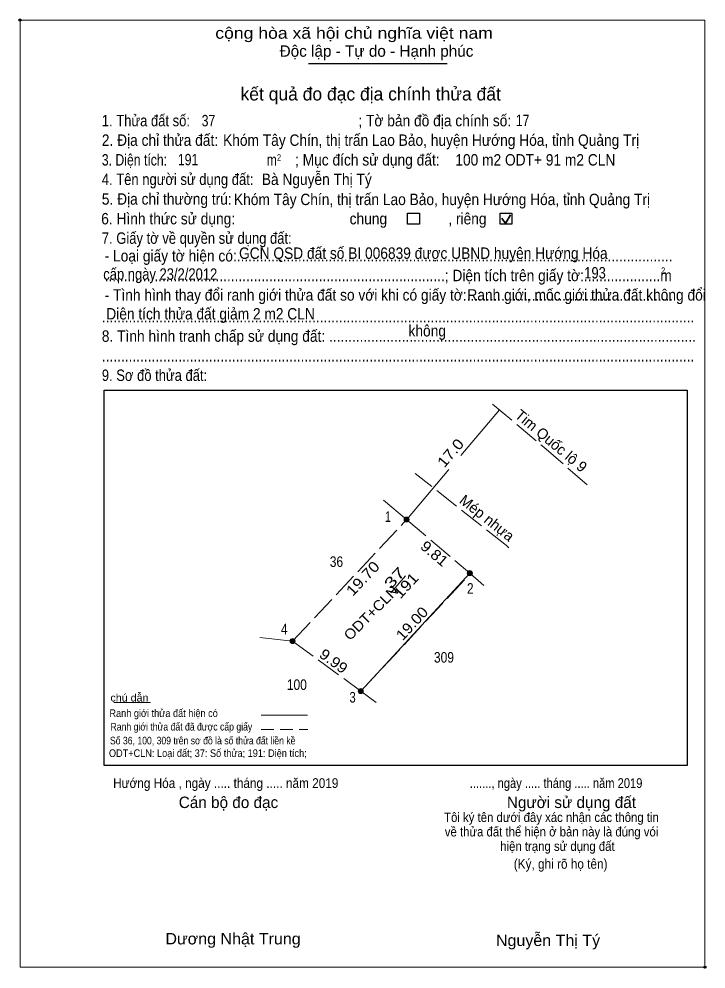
# Model space of a CAD drawing. Header units: metres. Extents: x 536691 to 537626, y 1838030 to 1838472.
# Drawn here: x 536691.4 to 536772.7, y 1838313.9 to 1838426.2 of the extents above; entities that cross this region are included whole.
import ezdxf
from ezdxf.enums import TextEntityAlignment as Align

# ---------------------------------------------------------------- set-up
doc = ezdxf.new("R2010")
doc.units = ezdxf.units.M
doc.header["$LTSCALE"] = 0.5
doc.header["$PDMODE"] = 32
doc.header["$PDSIZE"] = 0.25
doc.linetypes.add('LONG_DASHED', pattern=[7.5, 6, -1.5])
doc.linetypes.add('MEDIUM_DASHED', pattern=[4.5, 3, -1.5])
for name, color, linetype, lineweight in [('17', 7, 'Continuous', 13), ('2', 7, 'Continuous', 25), ('22', 7, 'LONG_DASHED', 13), ('32', 7, 'Continuous', 13), ('6', 7, 'Continuous', 13), ('63', 7, 'Continuous', 13)]:
    doc.layers.add(name, color=color, linetype=linetype, lineweight=lineweight)

msp = doc.modelspace()

# ---------------------------------------------------------------- hatches: boundary and pattern name
at = {"layer": '63'}
for points in [[(536737.58, 1838367.01, 1), (536736.98, 1838367.01, 1)], [(536745.06, 1838360.67, 1), (536744.46, 1838360.67, 1)], [(536724.11, 1838352.64, 1), (536723.51, 1838352.64, 1)], [(536732.16, 1838346.72, 1), (536731.56, 1838346.72, 1)]]:
    msp.add_hatch(color=256, dxfattribs=at).paths.add_polyline_path(points)

# ---------------------------------------------------------------- linework, layer by layer
at = {"layer": '17'}
msp.add_line((536702.66, 1838345.37), (536707, 1838345.37), dxfattribs=at)
at = {"layer": '2'}
for p, q in [((536725.69, 1838420.96), (536742.07, 1838420.96)), ((536701.5, 1838382.33), (536770.46, 1838382.33)), ((536770.46, 1838382.33), (536770.46, 1838337.94))]:
    msp.add_line(p, q, dxfattribs=at)
at = {"layer": '2', "lineweight": 35}
for p, q in [((536748.53, 1838402.65), (536748.99, 1838402.05)), ((536748.99, 1838402.05), (536749.56, 1838403.06))]:
    msp.add_line(p, q, dxfattribs=at)
at = {"layer": '2', "lineweight": 13}
msp.add_lwpolyline([(536691.57, 1838426.1), (536772.57, 1838426.1), (536772.57, 1838314.06), (536691.57, 1838314.06)], close=True, dxfattribs=at)
at = {"layer": '2'}
for points in [[(536737.41, 1838403.25), (536738.8, 1838403.25), (536738.8, 1838401.95), (536737.41, 1838401.95)], [(536748.35, 1838403.25), (536749.74, 1838403.25), (536749.74, 1838401.95), (536748.35, 1838401.95)]]:
    msp.add_lwpolyline(points, close=True, dxfattribs=at)
msp.add_lwpolyline([(536770.46, 1838337.94), (536701.5, 1838337.94), (536701.5, 1838382.33)], dxfattribs=at)
for p in [(536691.57, 1838426.1), (536772.57, 1838314.06)]:
    msp.add_point(p, dxfattribs=at)
at = {"layer": '22'}
msp.add_lwpolyline([(536749.39, 1838363.66), (536749.09, 1838363.95), (536738.31, 1838372.46)], dxfattribs=at)
at = {"layer": '32', "linetype": 'LONG_DASHED'}
for q in [(536737.28, 1838367.01), (536731.86, 1838346.72)]:
    msp.add_line((536723.81, 1838352.64), q, dxfattribs=at)
at = {"layer": '32'}
for p, q in [((536731.86, 1838346.72), (536744.76, 1838360.67)), ((536719.92, 1838353.05), (536723.81, 1838352.64)), ((536731.86, 1838346.72), (536733.68, 1838345.38))]:
    msp.add_line(p, q, dxfattribs=at)
at = {"layer": '6'}
msp.add_line((536720.07, 1838343.88), (536725.55, 1838343.88), dxfattribs=at)
at = {"layer": '6', "linetype": 'MEDIUM_DASHED'}
msp.add_line((536720.07, 1838342.2), (536725.59, 1838342.2), dxfattribs=at)
at = {"layer": '63'}
for p, q in [((536748.27, 1838380.01), (536743.7, 1838374.61)), ((536742.3, 1838372.95), (536737.27, 1838367)), ((536734.57, 1838369.31), (536737.28, 1838367.01)), ((536744.76, 1838360.67), (536746.43, 1838359.22)), ((536737.14, 1838360.34), (536735.44, 1838358.35))]:
    msp.add_line(p, q, dxfattribs=at)
at = {"layer": '63', "linetype": 'LONG_DASHED'}
for p, q in [((536737.28, 1838367.01), (536744.76, 1838360.67)), ((536731.86, 1838346.72), (536744.83, 1838360.61))]:
    msp.add_line(p, q, dxfattribs=at)
msp.add_lwpolyline([(536747.43, 1838380.68), (536753.53, 1838375.57), (536759.05, 1838370.77)], dxfattribs=at)
at = {"layer": '63'}
for centre in [(536737.28, 1838367.01), (536744.76, 1838360.67), (536723.81, 1838352.64), (536731.86, 1838346.72)]:
    msp.add_circle(centre, 0.3, dxfattribs=at)

# ---------------------------------------------------------------- texts
at = {"layer": '2'}
for s, height, width, p in [('cộng hòa xã hội chủ nghĩa việt nam', 1.352, 1.15, (536714.66, 1838423.89)), ('1. Thửa đất số:', 1.352, 0.85, (536701.24, 1838413.53)), ('37', 1.35, 0.8, (536713.05, 1838413.53)), ('; Tờ bản đồ địa chính số:', 1.352, 0.9, (536731.58, 1838413.53)), ('17', 1.35, 0.8, (536750.2, 1838413.55)), ('2. Địa chỉ thửa đất:', 1.352, 0.9, (536701.24, 1838411.22)), ('Khóm Tây Chín, thị trấn Lao Bảo, huyện Hướng Hóa, tỉnh Quảng Trị', 1.35, 0.9, (536715.58, 1838411.22)), ('3. Diện tích:', 1.352, 0.8, (536701.24, 1838408.89)), ('191', 1.35, 0.8, (536710.24, 1838408.92)), ('2', 0.7726, 0.8, (536721.96, 1838409.45)), ('; Mục đích sử dụng đất:', 1.352, 0.9, (536724.09, 1838408.89)), ('100 m2 ODT+ 91 m2 CLN', 1.35, 0.9, (536743.05, 1838408.89)), ('m', 1.352, 0.8, (536720.74, 1838408.89)), ('4. Tên người sử dụng đất:', 1.352, 0.85, (536701.24, 1838406.59)), ('Bà Nguyễn Thị Tý', 1.35, 0.9, (536720.16, 1838406.59)), ('5. Địa chỉ thường trú:', 1.352, 0.9, (536701.24, 1838404.26)), ('Khóm Tây Chín, thị trấn Lao Bảo, huyện Hướng Hóa, tỉnh Quảng Trị', 1.35, 0.9, (536716.87, 1838404.21)), ('6. Hình thức sử dụng:', 1.352, 0.9, (536701.17, 1838401.93)), ('chung                , riêng', 1.352, 0.9, (536730.55, 1838401.93)), ('7. Giấy tờ về quyền sử dụng đất:', 1.352, 0.85, (536701.24, 1838399.63)), ('     - Loại giấy tờ hiện có:..................................................................................................................', 1.352, 0.9, (536699.31, 1838397.54)), ('GCN QSD đất số BI 006839 được UBND huyện Hướng Hóa', 1.35, 0.9, (536717.47, 1838397.85)), ('cấp ngày 23/2/2012', 1.35, 0.85, (536701.41, 1838395.38)), ('     .........................................................................................; Diện tích trên giấy tờ:....................m', 1.352, 0.9, (536699.31, 1838395.21)), ('193', 1.35, 0.85, (536758.29, 1838395.53)), ('2', 0.7726, 0.8, (536767.39, 1838396.08)), ('     - Tình hình thay đổi ranh giới thửa đất so với khi có giấy tờ:......................................................', 1.352, 0.9, (536699.31, 1838392.91)), ('Ranh giới, mốc giới thửa đất không đổi', 1.353, 0.9, (536744.47, 1838392.91)), ('Diện tích thửa đất giảm 2 m2 CLN', 1.35, 0.9, (536701.77, 1838390.68)), ('...........................................................................................................................................................', 1.352, 0.9, (536701.24, 1838390.35)), ('không', 1.352, 0.9, (536737.51, 1838388.67)), ('8. Tình hình tranh chấp sử dụng đất: ................................................................................................', 1.352, 0.9, (536701.24, 1838388.04)), ('...........................................................................................................................................................', 1.352, 0.9, (536701.24, 1838385.71)), ('9. Sơ đồ thửa đất:', 1.352, 0.85, (536701.24, 1838383.41)), ('Hướng Hóa , ngày ..... tháng ..... năm 2019', 1.158, 0.9, (536702.58, 1838335.26)), ('......., ngày ..... tháng ..... năm 2019', 1.158, 0.85, (536744.76, 1838335.26)), ('(Ký, ghi rõ họ tên)', 1.159, 0.9, (536749.96, 1838325.71)), ('Dương Nhật Trung', 1.35, 1.05, (536708.76, 1838316.76)), ('Nguyễn Thị Tý', 1.35, 1.05, (536747.85, 1838316.57))]:
    msp.add_text(s, height=height, dxfattribs=dict(at, width=width)).set_placement(p)
for s, p in [('Độc lập - Tự do - Hạnh phúc', (536722.27, 1838421.76)), ('Cán bộ đo đạc', (536710.34, 1838332.89)), ('Người sử dụng đất', (536749.15, 1838332.89))]:
    msp.add_text(s, height=1.352, dxfattribs=at).set_placement(p)
for s, height, p in [('kết quả đo đạc địa chính thửa đất', 1.545, (536733.04, 1838416.59)), ('.', 0.3863, (536772.5711, 1838313.85))]:
    msp.add_text(s, height=height, dxfattribs=at).set_placement(p, align=Align.CENTER)
at = {"layer": '2', "width": 0.9}
for s, p in [('Tôi ký tên dưới đây xác nhận các thông tin', (536754.42, 1838331.24)), ('về thửa đất thể hiện ở bản này là đúng vói', (536754.43, 1838329.53)), ('hiện trạng sử dụng đất', (536755.125, 1838327.82))]:
    msp.add_text(s, height=1.117, dxfattribs=at).set_placement(p, align=Align.CENTER)
at = {"layer": '6'}
for s, width, p in [('chú dẫn', 1.05, (536702.26, 1838345.49)), ('Ranh giới thửa đất hiện có ', 0.9, (536702.14, 1838343.66)), ('Ranh giới thửa đất đã được cấp giấy', 0.85, (536702.27, 1838342.06)), ('Số 36, 100, 309 trên sơ đồ là số thửa đất liền kề', 0.85, (536702.2, 1838340.42)), ('ODT+CLN: Loại đất; 37: Số thửa; 191: Diện tích;', 0.9, (536702.08, 1838338.93))]:
    msp.add_text(s, height=0.9, dxfattribs=dict(at, width=width)).set_placement(p)
at = {"layer": '63'}
for s, rotation, p in [('Tim Quốc lộ 9', 320.047, (536753.9787, 1838375.8468)), ('Mép nhựa', 321.685, (536746.4025, 1838366.707))]:
    msp.add_text(s, height=1.25, rotation=rotation, dxfattribs=at).set_placement(p, align=Align.CENTER)
for s, height, rotation, width, p in [('17.0', 1.25, 49.785, 1.15, (536742.9584, 1838374.4865)), ('9.81', 1.25, 319.716, 1.1, (536740.1709, 1838362.5157)), ('19.70', 1.25, 46.852, 1.15, (536732.5628, 1838359.6126)), ('37', 1.25, 47.239, 1.45, (536736.3261, 1838359.6807)), ('191', 1.25, 47.239, 1.2, (536737.6812, 1838358.7857)), ('ODT+CLN', 1.2, 45.065, 1.1, (536733.5145, 1838355.5512)), ('19.00', 1.25, 47.239, 1.1, (536738.3835, 1838354.2957)), ('9.99', 1.25, 323.669, 1.1, (536728.2847, 1838349.7708))]:
    msp.add_text(s, height=height, rotation=rotation, dxfattribs=dict(at, width=width)).set_placement(p, align=Align.CENTER)
for s, width, p in [(' 1', 0.75, (536735.43, 1838366.74)), ('36', 0.85, (536729.78, 1838361.41)), (' 2', 0.85, (536745.21, 1838358.24)), (' 4', 0.85, (536723.22, 1838353.44)), ('309', 0.85, (536742.89, 1838350.09)), ('100', 0.85, (536725.49, 1838346.86)), (' 3', 0.8, (536731.27, 1838345.37))]:
    msp.add_text(s, height=1.25, dxfattribs=dict(at, width=width)).set_placement(p, align=Align.RIGHT)

doc.saveas('drawing.dxf')
